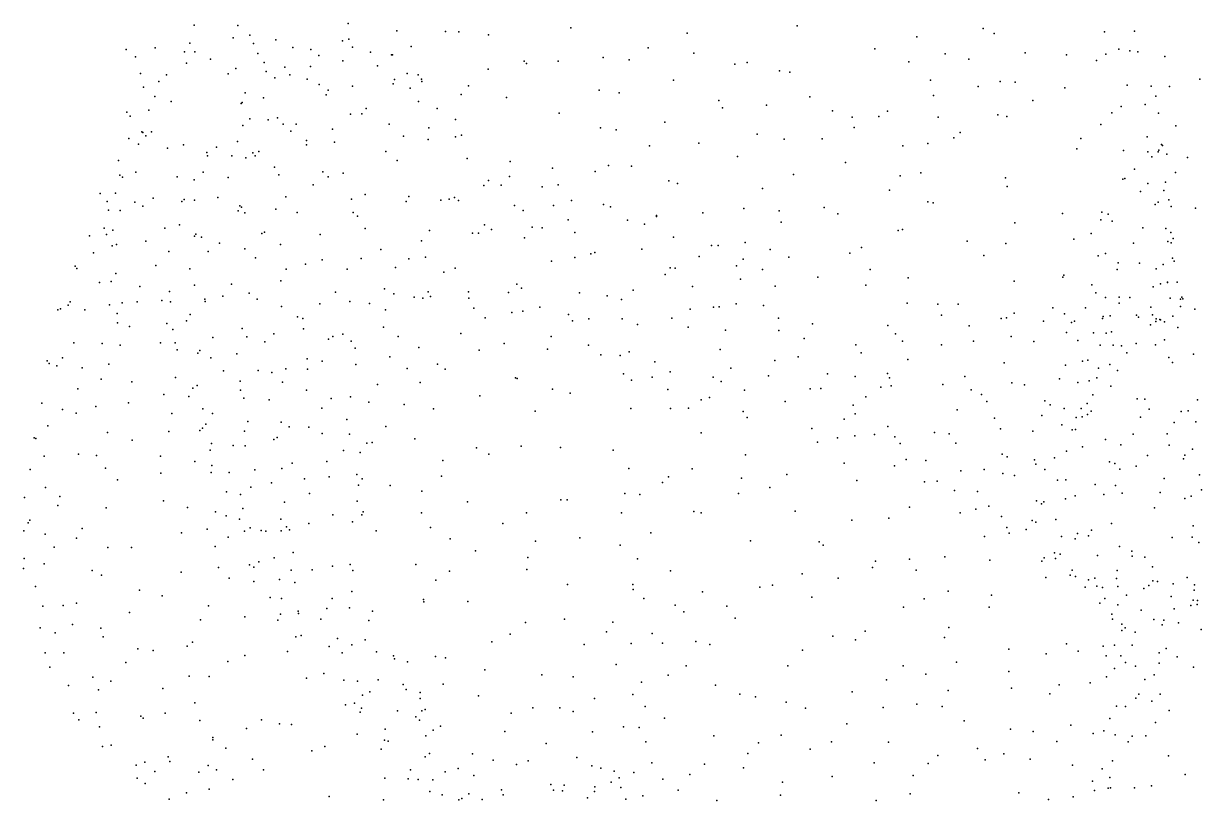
# Model space of a CAD drawing. Header units: metres. Extents: x -25 to 25, y -27.8 to 27.8.
# Drawn here: x -5.33 to -0.19, y 20.37 to 23.76 of the extents above; entities that cross this region are included whole.
import ezdxf

# ---------------------------------------------------------------- set-up
doc = ezdxf.new("R2010")
doc.units = ezdxf.units.M

msp = doc.modelspace()

# ---------------------------------------------------------------- linework, layer by layer
for p in [(-4.5881, 23.7521, -1.4647), (-4.3975, 23.7512, -0.5618), (-3.9169, 23.7594, 0.1144), (-2.9449, 23.7414, -3.9922), (-1.9574, 23.7495, -3.5898), (-4.4186, 23.6969, -3.0993), (-4.3452, 23.709, 2.653), (-3.9139, 23.6915, 3.4423), (-3.7042, 23.7284, 0.9935), (-3.4913, 23.7249, 3.6987), (-3.4343, 23.7238, -3.6229), (-3.3044, 23.7107, -3.7416), (-2.4373, 23.718, 3.7805), (-1.436, 23.7018, 3.7221), (-1.1459, 23.7377, 3.8979), (-1.0976, 23.7163, -3.0398), (-0.6169, 23.7228, 4.071), (-0.4855, 23.7257, -1.8628), (-4.8851, 23.6469, -2.3816), (-4.759, 23.6536, -1.8173), (-4.6075, 23.6743, -1.2677), (-4.3294, 23.6723, 2.8571), (-4.2316, 23.6887, -3.1799), (-4.1574, 23.6546, -0.1934), (-4.0798, 23.6464, -3.2537), (-3.9417, 23.6848, 0.2616), (-3.8978, 23.6567, 0.5186), (-3.6418, 23.6588, 1.4022), (-2.6078, 23.6529, 3.7958), (-1.6181, 23.6487, -3.388), (-0.5539, 23.6473, -2.4452), (-0.5058, 23.641, -2.2604), (-4.8441, 23.6145, -2.0671), (-4.6307, 23.6367, -0.9277), (-4.6212, 23.5874, -2.9369), (-4.5849, 23.636, -0.7628), (-4.5175, 23.604, -0.5848), (-4.3105, 23.6282, 2.4085), (-4.2827, 23.5894, 3.0127), (-4.0442, 23.62, 0.0138), (-3.9392, 23.5962, 1.9099), (-3.8193, 23.6349, -3.3839), (-3.7279, 23.6231, 1.7319), (-3.7232, 23.623, 3.5897), (-3.1483, 23.5954, -3.9543), (-3.0009, 23.596, -4.0475), (-2.8036, 23.6118, 3.8172), (-2.6912, 23.6007, -4.1363), (-2.4083, 23.63, -4.053), (-2.1753, 23.5895, 3.7688), (-1.4706, 23.5928, 3.8337), (-1.3118, 23.6276, 3.9028), (-1.2089, 23.6038, -3.1469), (-0.9624, 23.632, -2.9805), (-0.7824, 23.6229, -2.8288), (-0.6516, 23.5984, 4.1602), (-0.6115, 23.6263, -2.6099), (-0.4707, 23.6368, -2.035), (-0.3538, 23.6151, 4.1137), (-4.8225, 23.5413, -2.5073), (-4.7088, 23.5363, -1.1584), (-4.4406, 23.5403, -3.098), (-4.4068, 23.5638, -0.3956), (-4.2743, 23.5508, -0.2339), (-4.1921, 23.5686, 3.1391), (-4.0803, 23.5725, 3.2834), (-3.7889, 23.5753, 0.8303), (-3.6596, 23.5418, 1.1548), (-3.6105, 23.536, 1.5779), (-3.3051, 23.5602, -3.8389), (-3.1383, 23.5856, 3.8304), (-2.2293, 23.5821, -3.9752), (-2.0342, 23.5526, -3.8005), (-1.99, 23.5472, 3.7697), (-4.7428, 23.5061, -2.7654), (-4.2362, 23.5224, -3.1955), (-4.1704, 23.5356, -0.0849), (-4.0955, 23.5164, 0.1513), (-4.0434, 23.4939, 2.0185), (-3.8979, 23.486, 0.6915), (-3.7201, 23.497, 0.9861), (-3.7148, 23.5159, -3.4648), (-3.5959, 23.5172, 1.3064), (-3.5956, 23.5069, 3.6644), (-3.392, 23.4872, 3.7757), (-2.4978, 23.5129, 3.7851), (-1.3754, 23.5126, 3.9861), (-1.1681, 23.4847, 4.1172), (-1.0722, 23.5069, -3.1107), (-1.0062, 23.5043, 4.1665), (-0.5172, 23.4913, -2.4919), (-0.4134, 23.4867, -2.1265), (-0.3328, 23.485, 4.2058), (-0.2004, 23.517, 4.1327), (-4.8097, 23.4825, -1.9511), (-4.7601, 23.4421, -0.8735), (-4.3659, 23.4576, 2.8014), (-4.2852, 23.4357, 2.3049), (-4.013, 23.448, 3.3573), (-4.0037, 23.4696, -3.3134), (-3.6462, 23.4772, 1.738), (-3.4233, 23.4495, -3.7907), (-3.2261, 23.4364, -3.9618), (-2.8218, 23.4691, -4.1742), (-2.7347, 23.458, 3.8139), (-1.9029, 23.4404, -3.6989), (-1.3634, 23.4461, -3.2773), (-0.7892, 23.4786, -2.9242), (-0.3921, 23.4431, -1.7563), (-4.7855, 23.382, -1.1966), (-4.6892, 23.4197, -2.9021), (-4.3834, 23.4109, -3.1929), (-4.3782, 23.4155, 2.5668), (-3.8378, 23.3889, 0.8221), (-3.6097, 23.4189, -3.6312), (-3.5288, 23.3892, 1.3817), (-2.2988, 23.4239, 3.7915), (-2.2832, 23.3922, -4.0777), (-2.0916, 23.4042, 3.8185), (-0.9288, 23.4246, -3.0684), (-0.5434, 23.3981, -2.6125), (-0.4393, 23.4059, -2.3615), (-4.8827, 23.3733, -2.3117), (-4.8676, 23.3549, -2.0889), (-4.3456, 23.3446, 2.989), (-4.2656, 23.3394, -3.2795), (-4.2246, 23.3486, 2.18), (-3.9059, 23.3648, -3.4085), (-3.857, 23.3665, 1.8974), (-3.4487, 23.3412, 3.741), (-2.9964, 23.3681, -4.1457), (-1.8032, 23.3786, 3.9149), (-1.7179, 23.3514, -3.5234), (-1.6014, 23.3538, -3.4164), (-1.563, 23.3768, 4.0494), (-1.3428, 23.3513, 4.193), (-1.082, 23.3619, 4.2661), (-1.0434, 23.3541, -3.172), (-0.5847, 23.3695, 4.3241), (-0.3816, 23.3686, -1.5055), (-4.8159, 23.2871, -0.7174), (-4.8119, 23.2844, -1.327), (-4.7751, 23.2871, -1.536), (-4.3766, 23.3152, 2.4334), (-4.2007, 23.3206, 0.2074), (-4.1665, 23.2903, 3.235), (-4.1428, 23.3201, 0.3703), (-3.9848, 23.2988, 3.3936), (-3.7375, 23.3212, 0.9716), (-3.564, 23.3044, 1.2222), (-2.8157, 23.3053, 3.8224), (-2.7466, 23.2956, -4.2315), (-2.535, 23.329, 3.7973), (-1.7084, 23.3064, 4.0428), (-1.246, 23.2849, -3.2782), (-0.6332, 23.3196, -2.832), (-0.3054, 23.3132, -1.0732), (-4.8727, 23.2589, -1.1345), (-4.8311, 23.2334, -2.6475), (-4.7993, 23.2703, -1.7795), (-4.6341, 23.2306, -0.3823), (-4.3986, 23.2454, -0.099), (-4.0989, 23.2492, 0.5154), (-4.0987, 23.23, -3.3797), (-4.0986, 23.231, 2.0171), (-3.976, 23.2427, 0.6934), (-3.675, 23.269, -3.6627), (-3.5671, 23.2537, 3.6573), (-3.4487, 23.2651, -3.8728), (-3.4219, 23.2724, 1.4639), (-2.3868, 23.2373, 3.8119), (-2.1324, 23.2777, -3.9827), (-2.0142, 23.2553, -3.8761), (-1.8482, 23.2563, -3.6748), (-1.3878, 23.2371, -3.3431), (-1.2734, 23.2616, 4.3061), (-0.7207, 23.2583, -2.9883), (-0.431, 23.2658, 4.3721), (-0.3681, 23.2323, -1.7192), (-0.3632, 23.2277, -2.0368), (-4.7039, 23.2168, -2.9767), (-4.5329, 23.1974, -3.1668), (-4.5307, 23.1831, -0.2243), (-4.4907, 23.2209, 2.6197), (-4.4239, 23.1832, 2.3442), (-4.3329, 23.1962, 3.1337), (-4.3219, 23.1828, 2.1993), (-4.306, 23.2016, 0.149), (-3.7518, 23.201, 3.5622), (-2.6025, 23.2266, -4.2333), (-2.2173, 23.1801, -4.0688), (-1.4967, 23.2263, 4.2481), (-0.737, 23.2133, 4.4365), (-0.5337, 23.2052, -2.7092), (-0.4275, 23.1997, -1.3067), (-0.4103, 23.1776, -2.411), (-0.3827, 23.1995, -1.5614), (-0.379, 23.2073, -2.2333), (-0.3455, 23.1897, -0.8847), (-4.9187, 23.1624, -0.7834), (-4.363, 23.1734, -3.2954), (-4.2372, 23.1329, 0.3546), (-3.7031, 23.1616, 0.9891), (-3.3979, 23.1708, 3.7298), (-3.2099, 23.158, 1.6758), (-3.0252, 23.1286, -4.1761), (-2.7809, 23.1403, -4.2378), (-2.6799, 23.1373, 3.7899), (-1.7466, 23.1538, 4.1688), (-0.2545, 23.1752, 4.3736), (-4.9124, 23.0985, -0.6319), (-4.9016, 23.0894, -1.8853), (-4.8423, 23.1118, -1.6289), (-4.662, 23.0908, -3.074), (-4.5881, 23.0783, 2.6119), (-4.5491, 23.1116, 2.8766), (-4.4402, 23.0876, 3.1073), (-4.2189, 23.0997, 3.29), (-4.027, 23.1127, -3.4609), (-4.0032, 23.0912, 1.9309), (-3.9382, 23.1077, 3.4363), (-3.3045, 23.0747, -4.0367), (-3.2126, 23.0926, 3.7705), (-2.8385, 23.1146, 3.7978), (-2.5173, 23.0741, 3.7907), (-1.974, 23.1018, -3.8497), (-1.5089, 23.0955, -3.4463), (-1.4178, 23.1079, 4.4047), (-1.0486, 23.0865, 4.4976), (-0.537, 23.0816, -0.9746), (-0.5284, 23.0834, -1.1732), (-0.4854, 23.1245, 4.4699), (-0.3074, 23.1105, -0.6886), (-4.0696, 23.0563, 0.655), (-3.3242, 23.0533, 1.799), (-3.2492, 23.0552, 1.3985), (-3.07, 23.0479, 1.7319), (-3.0001, 23.0566, 3.7815), (-2.4796, 23.0623, -4.221), (-2.1088, 23.0398, 3.9654), (-1.5547, 23.0336, 4.3952), (-1.0419, 23.0491, -3.3177), (-0.4603, 23.0271, -2.6641), (-0.4281, 23.0627, -0.7765), (-0.3581, 23.031, 4.4761), (-0.3505, 23.0685, -1.708), (-4.999, 23.0177, -0.8901), (-4.9684, 22.9833, -2.3101), (-4.9318, 23.0205, -2.4985), (-4.8473, 22.9811, -2.7176), (-4.7667, 22.9983, -2.8956), (-4.6417, 22.983, 2.836), (-4.6319, 22.9921, -0.2072), (-4.587, 22.9891, 2.4483), (-4.4857, 23.001, 2.2723), (-4.188, 23.0033, 0.505), (-3.9016, 22.994, -3.5923), (-3.8423, 23.014, 1.8543), (-3.6639, 22.9838, -3.8054), (-3.6522, 23.0048, 0.9914), (-3.5123, 22.9893, 1.8093), (-3.4762, 22.9936, 1.1244), (-3.4528, 23.0003, 3.6483), (-3.4354, 22.9885, -3.9559), (-2.9425, 22.9879, 1.577), (-1.3879, 22.9822, 4.5071), (-1.3638, 22.9776, -3.4205), (-0.383, 22.9805, -1.5137), (-0.3362, 22.9903, -1.9834), (-4.9616, 22.9451, -2.0599), (-4.9113, 22.9446, -1.5329), (-4.8122, 22.9634, -0.4052), (-4.3961, 22.9422, -3.3007), (-4.3888, 22.9643, 2.1103), (-4.3817, 22.9589, 3.2525), (-4.367, 22.9346, 0.2734), (-4.2323, 22.9498, 1.9877), (-4.1384, 22.9357, 3.3848), (-3.8953, 22.9359, 3.4778), (-3.876, 22.9202, 0.8263), (-3.1911, 22.9667, -4.1089), (-3.1527, 22.9444, 3.7216), (-3.0212, 22.9656, 1.4383), (-2.802, 22.9699, 3.7556), (-2.7714, 22.9604, 1.507), (-2.5719, 22.9222, 3.7694), (-2.3698, 22.9348, -4.158), (-2.1897, 22.9536, -4.0403), (-2.0363, 22.9422, -3.9144), (-1.8404, 22.9574, -3.7306), (-1.78, 22.9303, 4.3215), (-0.8004, 22.9307, 4.6044), (-0.6279, 22.9375, -0.8946), (-0.6006, 22.9282, -3.0125), (-0.3955, 22.9703, -2.5), (-0.3264, 22.9617, -0.5634), (-0.2193, 22.9549, -0.3494), (-4.9809, 22.8679, -2.2077), (-4.6528, 22.882, 2.9923), (-3.322, 22.8817, 3.6554), (-3.114, 22.8718, 1.7618), (-3.07, 22.8683, 1.2794), (-2.9561, 22.9038, -4.2079), (-2.6972, 22.9022, -4.2397), (-2.6235, 22.885, 1.3107), (-2.5717, 22.9177, 1.5281), (-2.0278, 22.8936, 4.1151), (-1.0075, 22.8912, 4.6314), (-0.6328, 22.9038, 4.6025), (-0.5828, 22.8981, -1.1739), (-0.4502, 22.8686, -1.3813), (-5.0445, 22.8341, -0.7949), (-4.9714, 22.8399, -1.4099), (-4.9425, 22.8589, -0.5245), (-4.7168, 22.8674, 2.6909), (-4.5865, 22.8319, 2.2866), (-4.5812, 22.841, -0.0134), (-4.557, 22.8275, 3.1469), (-4.293, 22.8437, 3.3437), (-4.2812, 22.8497, 0.4544), (-4.0391, 22.8398, -3.5171), (-3.8427, 22.8654, 1.7965), (-3.5611, 22.8573, -3.9304), (-3.3746, 22.8447, -4.0357), (-3.3474, 22.8458, 1.1274), (-3.2905, 22.862, 1.7848), (-3.1466, 22.8246, -4.1542), (-2.9269, 22.848, 1.688), (-2.4973, 22.8278, 1.2378), (-1.5173, 22.8573, -3.5494), (-1.4979, 22.8621, 4.5433), (-0.7511, 22.8196, -3.1971), (-0.6744, 22.8433, -1.0571), (-0.3487, 22.8654, -1.6309), (-0.3272, 22.8478, -0.4531), (-0.3168, 22.8226, 4.5181), (-4.9454, 22.7895, -1.9187), (-4.9277, 22.7955, -2.5028), (-4.7996, 22.8107, -2.7972), (-4.6985, 22.766, 2.4517), (-4.5278, 22.7657, -3.144), (-4.4774, 22.8012, 0.1857), (-4.3675, 22.7773, 0.3411), (-4.212, 22.7955, -3.3812), (-3.7737, 22.7737, 3.5325), (-3.5962, 22.8119, 1.761), (-2.6357, 22.7755, 3.7209), (-2.3319, 22.7917, 1.4939), (-2.3015, 22.7919, 3.9033), (-2.184, 22.8052, 4.0106), (-2.0758, 22.7738, -3.9627), (-1.6772, 22.7835, -3.6586), (-1.2161, 22.8105, -3.4183), (-1.0476, 22.7997, -3.3686), (-0.4896, 22.8012, -2.8538), (-0.3399, 22.8085, -2.2887), (-0.3255, 22.8035, -1.7901), (-5.0273, 22.7594, -0.6164), (-4.32, 22.7379, 1.9354), (-4.0303, 22.7286, 0.7144), (-3.8602, 22.7352, 0.8173), (-3.6511, 22.7342, 0.9294), (-3.5793, 22.7406, 3.5838), (-3.0287, 22.7235, 3.651), (-2.9274, 22.74, 1.1559), (-2.857, 22.7556, -4.23), (-2.8399, 22.7606, 3.6731), (-2.3855, 22.744, -4.1724), (-2.1925, 22.7316, -4.0576), (-1.9941, 22.7409, 4.2323), (-1.7284, 22.758, 4.4708), (-1.143, 22.7483, 4.6783), (-0.6438, 22.7473, -3.0888), (-0.6125, 22.7563, 4.6533), (-0.5565, 22.716, -0.6389), (-0.4646, 22.7146, -1.362), (-0.3201, 22.7358, -2.1374), (-0.3131, 22.7239, -1.9377), (-5.108, 22.701, -1.0704), (-5.1002, 22.692, -0.7585), (-4.9295, 22.6692, -1.7264), (-4.755, 22.7047, 2.812), (-4.6069, 22.6895, 0.0224), (-4.1874, 22.688, 1.8083), (-4.1028, 22.7098, -3.4571), (-3.9206, 22.6886, -3.6384), (-3.7092, 22.6957, -3.839), (-3.499, 22.6754, 1.6504), (-3.4491, 22.6927, 1.0055), (-2.5331, 22.6653, -4.22), (-2.5114, 22.6947, 1.5871), (-2.4896, 22.6932, 1.0939), (-2.2218, 22.7023, 1.284), (-2.1084, 22.6876, 4.128), (-1.6385, 22.6866, 4.5751), (-0.7941, 22.6622, -3.2322), (-0.5617, 22.6868, -1.2321), (-0.3918, 22.69, -2.6717), (-0.3615, 22.7085, -1.5463), (-5.0018, 22.6305, -0.4572), (-4.9507, 22.6349, -2.2248), (-4.8254, 22.613, -0.2124), (-4.5861, 22.6188, 2.1666), (-4.4256, 22.6227, 0.3232), (-4.2101, 22.638, 0.5593), (-3.1808, 22.6231, 1.0365), (-2.414, 22.6127, 3.8453), (-2.2045, 22.6452, 1.472), (-2.0538, 22.6143, -3.9826), (-1.867, 22.6539, -3.8244), (-1.6577, 22.6191, -3.6984), (-1.4736, 22.6502, 4.6588), (-1.0113, 22.6356, 4.7174), (-0.7991, 22.6529, 4.709), (-0.6713, 22.6206, -1.1051), (-0.4047, 22.612, -0.311), (-0.3729, 22.6249, 4.6085), (-0.342, 22.632, -2.509), (-0.3417, 22.6307, -0.1566), (-0.2996, 22.6315, 0.1014), (-4.6953, 22.5914, -2.8729), (-4.4633, 22.57, 3.282), (-4.3484, 22.5842, 1.8833), (-3.9723, 22.5884, 0.7515), (-3.7575, 22.6028, 1.562), (-3.7167, 22.5814, 3.565), (-3.6285, 22.5669, 0.8871), (-3.5907, 22.5619, -3.9495), (-3.5677, 22.589, 1.4431), (-3.5578, 22.5691, 3.6059), (-3.3914, 22.59, 3.6258), (-3.3904, 22.5627, -4.0599), (-3.2169, 22.5874, -4.1416), (-3.1595, 22.6063, 1.4932), (-2.9075, 22.5856, 1.5764), (-2.7866, 22.5716, 3.6476), (-2.6735, 22.5973, 1.5934), (-0.6539, 22.5848, -3.1056), (-0.6124, 22.5643, 1.4851), (-0.5523, 22.5658, 1.8057), (-0.5066, 22.5644, -1.3202), (-0.3303, 22.5617, 0.3635), (-0.2791, 22.5663, -1.8934), (-5.1833, 22.5106, -0.9938), (-5.1712, 22.5151, -0.785), (-5.1384, 22.5308, -0.6333), (-5.1293, 22.5453, -1.2059), (-5.0653, 22.5109, -1.3768), (-4.9582, 22.5332, -0.3354), (-4.9031, 22.542, -2.4002), (-4.8376, 22.5464, -2.5676), (-4.7287, 22.5523, 2.9141), (-4.6921, 22.5462, 2.3412), (-4.5418, 22.5573, -3.035), (-4.5406, 22.5478, 0.196), (-4.3134, 22.5579, 0.4597), (-4.2076, 22.5252, 3.4138), (-4.0398, 22.537, 3.4598), (-3.9094, 22.5473, 1.5673), (-3.8229, 22.5381, 0.8149), (-3.7531, 22.5114, -3.8095), (-3.3685, 22.5178, 1.2147), (-3.0807, 22.5231, -4.2039), (-2.7245, 22.5555, 1.0294), (-2.4243, 22.5135, -4.2182), (-2.323, 22.5224, 1.0763), (-2.298, 22.5237, 1.531), (-2.2239, 22.5366, 4.0434), (-2.1047, 22.5301, 1.4026), (-1.4779, 22.5396, -3.6131), (-1.3434, 22.5359, -3.5309), (-1.2555, 22.5363, 4.7223), (-0.8419, 22.5205, 1.7309), (-0.6996, 22.5205, 1.3474), (-0.5524, 22.5409, 4.7033), (-0.4147, 22.5229, -1.4487), (-0.2854, 22.5573, 0.5323), (-0.2848, 22.5257, 1.3903), (-0.275, 22.5593, -2.1998), (-0.2221, 22.5143, 0.7406), (-4.9245, 22.4953, -1.8834), (-4.6211, 22.4633, 2.2068), (-4.6058, 22.4906, 3.129), (-4.1377, 22.4799, -3.3627), (-4.1148, 22.4734, 1.6231), (-3.319, 22.4765, 1.0405), (-3.2017, 22.4996, 1.2144), (-3.1551, 22.5053, 3.6431), (-2.9556, 22.4908, 3.6348), (-2.9382, 22.4637, -4.2346), (-2.8668, 22.4713, 1.4666), (-2.7206, 22.4716, -4.252), (-2.504, 22.4748, 1.0323), (-2.0394, 22.4747, 1.249), (-1.3285, 22.4874, 1.4995), (-1.068, 22.4726, 4.7591), (-1.0439, 22.4764, 1.2991), (-1.0115, 22.4969, 1.6658), (-0.8823, 22.4622, 1.2462), (-0.7909, 22.4943, -3.2115), (-0.748, 22.461, -0.7904), (-0.6259, 22.4732, -1.1689), (-0.6231, 22.4822, 1.2036), (-0.5914, 22.4849, -0.4986), (-0.4764, 22.4873, 2.0929), (-0.4684, 22.4787, -0.2528), (-0.4067, 22.4889, -0.0653), (-0.3922, 22.4599, 2.2339), (-0.3911, 22.4712, 0.8136), (-0.3754, 22.4691, -2.7487), (-0.373, 22.4669, 1.0277), (-0.3543, 22.4586, -1.5977), (-0.3193, 22.4833, 1.2034), (-4.9231, 22.4543, -2.0503), (-4.8704, 22.4379, -0.1469), (-4.7072, 22.4521, -2.7764), (-4.6812, 22.4251, 0.073), (-4.3783, 22.4304, 1.8316), (-4.2407, 22.4063, -3.2202), (-4.1117, 22.4283, 0.6281), (-3.9401, 22.4056, 3.5158), (-3.7619, 22.436, 1.2963), (-3.4254, 22.4078, -4.0566), (-2.6545, 22.4468, 3.6732), (-2.4327, 22.4354, 3.8467), (-2.2708, 22.4222, -4.1785), (-2.0375, 22.4214, 4.2917), (-1.8907, 22.4501, -3.8955), (-1.5622, 22.4434, 1.5289), (-1.529, 22.4065, 4.6916), (-1.2071, 22.4407, -3.4417), (-0.7824, 22.4118, 1.1305), (-0.7603, 22.4558, 1.9412), (-0.6652, 22.4104, 2.1083), (-0.61, 22.41, 0.9913), (-0.5858, 22.415, -3.0369), (-0.4157, 22.4451, 0.3028), (-0.2967, 22.4335, -2.5372), (-5.113, 22.3677, -0.4741), (-4.989, 22.3642, -1.6952), (-4.9114, 22.3566, -2.214), (-4.7354, 22.3665, 2.5913), (-4.6705, 22.3679, 2.9596), (-4.5075, 22.3898, 1.9949), (-4.3588, 22.3927, -3.1116), (-4.2801, 22.3712, 1.6743), (-4.0024, 22.3834, -3.4893), (-3.9828, 22.3944, 1.4134), (-3.9037, 22.3742, -3.6369), (-3.6986, 22.3954, 0.8461), (-3.2359, 22.3646, -4.1549), (-3.0305, 22.3945, 1.1455), (-2.8677, 22.3565, 1.0331), (-1.9273, 22.3865, 4.4292), (-1.7021, 22.3587, 1.4915), (-1.4985, 22.3748, 1.3059), (-1.3273, 22.3585, 1.2684), (-1.1887, 22.3752, 1.7186), (-1.0242, 22.395, -3.3411), (-0.9256, 22.373, 1.8868), (-0.733, 22.3781, -0.9547), (-0.6354, 22.3564, 4.783), (-0.5794, 22.3572, 0.7666), (-0.5424, 22.3541, 2.3964), (-0.479, 22.3646, 0.1036), (-0.394, 22.3591, 4.702), (-0.355, 22.3806, 2.4263), (-4.663, 22.336, 2.3226), (-4.5729, 22.3219, 0.2169), (-4.5634, 22.3345, 3.1037), (-4.402, 22.3192, 0.3864), (-3.8865, 22.3433, 0.7644), (-3.7345, 22.3062, 3.6092), (-3.608, 22.3466, 1.0789), (-3.3455, 22.3359, 3.7027), (-3.0469, 22.3399, -4.2193), (-2.8135, 22.3154, 1.2722), (-2.7298, 22.3116, -4.258), (-2.6906, 22.3281, 1.4047), (-2.2941, 22.3381, 1.4483), (-1.9526, 22.3061, -3.9767), (-1.6779, 22.3239, 1.2602), (-0.5194, 22.3237, 0.3317), (-0.3359, 22.3039, -1.6452), (-0.2286, 22.3183, -1.8), (-5.2292, 22.288, -0.7746), (-5.2214, 22.2777, -1.16), (-5.1881, 22.2665, -0.5719), (-5.1627, 22.3018, -1.353), (-5.0769, 22.2581, -1.5775), (-4.9601, 22.2741, -1.9937), (-4.5152, 22.3022, -2.9077), (-4.188, 22.2536, 1.4162), (-4.0959, 22.2976, 3.4379), (-4.0933, 22.2523, -3.3054), (-4.0304, 22.2867, 0.6633), (-3.8834, 22.2724, 1.1896), (-3.6586, 22.2558, -3.9015), (-3.5267, 22.2746, -4.0136), (-3.4939, 22.2531, 3.7105), (-2.5792, 22.2838, 3.7624), (-2.2471, 22.2565, 1.0577), (-2.0553, 22.2905, 1.1058), (-1.475, 22.2949, -3.6591), (-1.0543, 22.2801, 1.1133), (-0.7872, 22.2694, 0.912), (-0.7127, 22.2868, -3.1459), (-0.6896, 22.2921, -0.5079), (-0.6427, 22.2567, -1.102), (-0.5939, 22.2733, -0.2207), (-0.3194, 22.2811, -2.766), (-4.9938, 22.209, -0.1984), (-4.6703, 22.2158, 2.7584), (-4.4597, 22.2454, 1.8589), (-4.3876, 22.1999, -2.9834), (-4.3095, 22.2462, 1.5656), (-4.2489, 22.2382, 0.5233), (-3.1866, 22.2147, -4.1794), (-3.1791, 22.211, 3.7426), (-2.7157, 22.2316, 3.6995), (-2.6796, 22.2051, 1.1326), (-2.5907, 22.2177, 1.3257), (-2.5112, 22.2414, -4.2547), (-2.3239, 22.2174, -4.2117), (-2.083, 22.2239, 4.3466), (-1.8256, 22.2327, 1.1732), (-1.7045, 22.2201, 4.6393), (-1.563, 22.2329, 1.5842), (-1.5544, 22.2139, 1.1827), (-1.2262, 22.2199, 1.7792), (-0.8131, 22.2108, 2.1547), (-0.684, 22.2021, 2.3666), (-0.6508, 22.2148, 0.5747), (-0.5601, 22.2462, -1.2622), (-5.0961, 22.1667, -0.3456), (-4.8599, 22.1965, -0.0445), (-4.5941, 22.1689, 2.9043), (-4.575, 22.1806, 2.1449), (-4.3863, 22.1615, 3.1979), (-4.2028, 22.1952, 3.3612), (-4.0983, 22.1602, 1.2572), (-3.789, 22.1858, 1.0682), (-3.6021, 22.1946, 0.8777), (-3.0247, 22.1648, 3.7226), (-2.5224, 22.1632, 1.1435), (-2.2892, 22.1989, 4.0955), (-2.1867, 22.1608, 1.3508), (-1.9012, 22.1665, 4.5401), (-1.8549, 22.1677, 1.4159), (-1.5931, 22.1741, -3.771), (-1.547, 22.1796, 4.7094), (-1.3219, 22.1853, 1.1306), (-1.1981, 22.1617, 4.7979), (-1.0214, 22.193, 4.8243), (-0.9653, 22.1835, 0.9751), (-0.7326, 22.1947, 0.7187), (-0.5885, 22.1777, 2.5465), (-5.2531, 22.1035, -0.7916), (-5.2528, 22.1036, -1.1549), (-4.8745, 22.1059, -2.4296), (-4.7206, 22.1416, -2.636), (-4.6116, 22.1333, -2.7649), (-4.3719, 22.1256, 0.4183), (-4.2608, 22.1185, -3.0851), (-3.991, 22.1241, -3.4392), (-3.9059, 22.1324, 0.7333), (-3.8263, 22.108, -3.7255), (-3.6723, 22.0979, -3.8961), (-3.3421, 22.1368, -4.1132), (-2.9486, 22.1473, -4.2338), (-2.3766, 22.1184, 1.0959), (-2.3397, 22.1287, 1.2676), (-2.0101, 22.1118, 1.0776), (-1.658, 22.1315, 1.5032), (-1.1534, 22.1418, -3.399), (-1.1306, 22.1119, 1.8397), (-0.877, 22.1144, 0.7916), (-0.8533, 22.0973, 4.8558), (-0.6917, 22.1032, -0.0773), (-0.6673, 22.1408, 0.3415), (-0.4738, 22.1237, -3.0595), (-0.4407, 22.121, -1.3498), (-0.2111, 22.1182, 2.8178), (-5.1624, 22.0759, -1.5886), (-5.1026, 22.0612, -1.7932), (-5.017, 22.0896, -2.0424), (-4.6853, 22.0587, 0.1462), (-4.5509, 22.0795, 0.2677), (-4.508, 22.0595, 1.8136), (-4.0317, 22.0823, 0.6373), (-3.5444, 22.0801, -4.0081), (-3.101, 22.0686, -4.2039), (-2.6827, 22.0808, -4.2521), (-2.5096, 22.0807, -4.2414), (-2.432, 22.0827, 3.9875), (-2.1931, 22.0683, 4.3233), (-1.7128, 22.0954, 1.094), (-1.7045, 22.0571, 4.6743), (-1.2602, 22.0752, 1.0213), (-0.8907, 22.051, 2.0919), (-0.7928, 22.0809, 0.5934), (-0.7185, 22.0804, -0.5882), (-0.6907, 22.0549, 4.8685), (-0.6749, 22.0695, -0.78), (-0.4225, 22.0776, 2.8054), (-0.2827, 22.0676, -3.0603), (-0.2518, 22.07, 4.7278), (-5.227, 22.005, -0.6096), (-4.5518, 21.9952, 2.1736), (-4.5372, 22.0121, 2.0048), (-4.3535, 22.0239, -2.9765), (-4.2087, 22.0219, 3.2852), (-4.1745, 22.0002, 0.5704), (-4.0878, 21.9994, -3.2806), (-3.9217, 22.0329, 3.4958), (-3.7514, 22.003, 3.6176), (-2.1761, 22.0423, 1.0995), (-1.7519, 22.034, -3.8609), (-1.5622, 22.0025, 1.4733), (-1.0973, 22.039, 0.8932), (-0.8026, 22.0102, 0.4522), (-0.74, 22.0422, 0.1355), (-0.7139, 22.0444, 2.3875), (-0.4592, 22.0425, 4.8377), (-0.3125, 22.0195, -1.5488), (-0.2188, 22.0231, -1.3885), (-5.286, 21.9527, -1.1866), (-5.2787, 21.9497, -0.8143), (-4.9662, 21.9763, -0.149), (-4.6995, 21.9802, -2.6775), (-4.5641, 21.9844, 2.6172), (-4.3683, 21.9819, 3.0869), (-4.241, 21.9458, -3.1007), (-4.2264, 21.9545, 1.2502), (-4.03, 21.9718, 1.1209), (-3.9112, 21.9684, -3.6143), (-3.6253, 21.9483, -3.9381), (-2.3767, 21.9752, -4.1965), (-1.8938, 21.9932, 1.2838), (-1.7812, 21.9523, 1.1612), (-1.7062, 21.9619, 1.3342), (-1.6206, 21.9673, 1.0704), (-1.5313, 21.9568, -3.747), (-1.3578, 21.9768, 1.5897), (-1.294, 21.9702, -3.542), (-1.071, 21.992, -3.3345), (-0.9296, 21.9819, 0.6768), (-0.7574, 21.9883, -0.3954), (-0.7426, 21.9898, -3.1776), (-0.6117, 21.946, 2.5985), (-0.4915, 21.9688, -1.0061), (-0.3438, 21.9699, -3.1885), (-4.8594, 21.9422, -0.0298), (-4.5189, 21.8997, -2.8549), (-4.5133, 21.9283, 1.7282), (-4.4185, 21.92, 1.4769), (-4.3661, 21.9182, 0.414), (-3.9371, 21.8981, 0.6694), (-3.8355, 21.9304, 0.7887), (-3.8117, 21.9319, -3.7485), (-3.3569, 21.9088, 3.7541), (-3.161, 21.917, -4.1668), (-2.9899, 21.9112, 3.7158), (-2.7607, 21.8998, -4.2244), (-1.8689, 21.9345, 4.6508), (-1.5085, 21.9279, 4.7593), (-1.2652, 21.93, 4.7998), (-0.7832, 21.8955, -0.0504), (-0.7132, 21.9134, -0.5271), (-0.5462, 21.9218, 2.8125), (-0.3351, 21.9203, -1.1015), (-0.2326, 21.9038, 3.0632), (-5.2423, 21.8726, -1.4752), (-5.0926, 21.8821, -0.3366), (-5.0149, 21.8764, -2.2793), (-4.7348, 21.8737, 0.0907), (-4.5855, 21.8503, 0.2265), (-4.1611, 21.843, -3.2109), (-4.0091, 21.8499, 3.3579), (-3.864, 21.8888, 3.498), (-3.5041, 21.8537, 3.7038), (-3.3029, 21.8813, -4.1134), (-2.1834, 21.8794, 4.4543), (-1.7531, 21.842, -3.8627), (-1.4813, 21.858, 1.0468), (-1.3969, 21.8534, 1.4156), (-1.0628, 21.8821, 1.8293), (-1.0413, 21.8703, 0.7146), (-0.9214, 21.8571, -3.2377), (-0.8351, 21.8658, 0.2732), (-0.5942, 21.8488, -0.6151), (-0.5721, 21.8416, -3.2317), (-0.4292, 21.8762, -0.8524), (-0.2727, 21.8611, -0.9386), (-0.2666, 21.878, 4.7688), (-5.3042, 21.8146, -0.9135), (-4.9746, 21.8211, -0.1765), (-4.7339, 21.7983, -2.6814), (-4.5142, 21.8017, 2.1627), (-4.5106, 21.8323, 2.4415), (-4.4354, 21.8019, 2.7141), (-4.3238, 21.8139, -3.0357), (-4.2059, 21.8199, 3.1443), (-3.8785, 21.7924, -3.67), (-2.6926, 21.8192, 3.756), (-2.415, 21.8172, 4.2277), (-2.002, 21.7931, -3.9961), (-1.5322, 21.8311, 1.2569), (-1.244, 21.8092, 1.5247), (-1.141, 21.8155, 1.6431), (-1.0602, 21.7967, -3.3203), (-0.9161, 21.8385, 0.4755), (-0.8766, 21.8148, 2.0455), (-0.55, 21.8161, 4.8754), (-0.4788, 21.8301, 2.9531), (-0.2023, 21.7923, -0.7917), (-4.9231, 21.7693, -2.474), (-4.2507, 21.7562, 0.4647), (-4.1073, 21.7744, 1.1362), (-3.9996, 21.783, -3.4731), (-3.8719, 21.7461, 0.9549), (-3.8553, 21.7742, 0.7482), (-3.7339, 21.7448, -3.8339), (-3.5092, 21.7862, -4.017), (-2.5457, 21.7579, -4.1979), (-2.5189, 21.7835, 4.0794), (-2.1997, 21.7774, -4.0868), (-1.6972, 21.7672, 4.7387), (-1.4023, 21.7612, -3.649), (-1.3462, 21.7636, 1.0483), (-1.0091, 21.7885, 4.8396), (-0.8223, 21.7682, 0.067), (-0.7851, 21.7694, 2.186), (-0.6568, 21.7488, -0.4155), (-0.5686, 21.7453, 2.8008), (-0.3557, 21.7754, -3.4064), (-5.3289, 21.693, -1.146), (-5.2373, 21.7363, -0.6727), (-5.1743, 21.6968, -1.9742), (-4.4478, 21.7179, 1.5079), (-4.3863, 21.7064, 0.3621), (-4.3405, 21.7371, 2.8408), (-4.0858, 21.7109, 0.5666), (-3.5952, 21.7201, 3.5909), (-2.7092, 21.7101, -4.2027), (-2.6437, 21.7061, 3.8499), (-2.2129, 21.7105, 4.4988), (-2.0761, 21.7363, 4.5986), (-1.2717, 21.7232, 1.3068), (-1.1704, 21.7187, 0.9264), (-0.7874, 21.6875, -0.0624), (-0.7449, 21.6998, -0.2581), (-0.6191, 21.7064, 2.5483), (-0.5397, 21.7117, -0.5318), (-0.3737, 21.7141, 4.7948), (-0.2658, 21.6887, -0.6436), (-0.239, 21.6984, -3.5695), (-0.1938, 21.7268, 4.6814), (-5.1826, 21.6586, -0.5347), (-4.9723, 21.6483, -0.2248), (-4.7224, 21.678, 0.0551), (-4.617, 21.6486, -2.7868), (-4.3759, 21.6442, 2.618), (-4.1943, 21.6726, 3.0257), (-3.8777, 21.6766, 3.3554), (-3.3959, 21.6739, 3.6382), (-2.9893, 21.6832, 3.6311), (-2.9608, 21.6827, -4.175), (-1.4668, 21.6503, 4.8047), (-1.178, 21.6425, 1.1175), (-1.1217, 21.6552, 4.8125), (-0.9138, 21.678, 0.4879), (-0.8912, 21.6645, 1.8591), (-0.8817, 21.6742, -3.2814), (-0.3992, 21.647, 3.142), (-5.3048, 21.5946, -0.8877), (-4.4951, 21.6307, 1.8524), (-4.4483, 21.6127, 2.1717), (-4.3907, 21.5976, 2.3949), (-4.2105, 21.5989, 0.4354), (-3.9831, 21.6165, -3.5064), (-3.8969, 21.587, 0.9564), (-3.8562, 21.6166, 0.7541), (-3.8503, 21.6302, -3.6825), (-3.5968, 21.6254, -3.924), (-3.1384, 21.6266, 3.623), (-2.7241, 21.6265, 3.728), (-2.4079, 21.631, 4.3316), (-2.3763, 21.6256, -4.1489), (-1.9669, 21.6336, -3.9768), (-1.7184, 21.5946, -3.8393), (-1.5574, 21.6023, -3.7523), (-1.247, 21.6253, -3.462), (-1.0661, 21.6098, 0.8517), (-0.9328, 21.5923, 1.6645), (-0.9156, 21.5858, 4.8085), (-0.8294, 21.5974, 0.2737), (-5.3311, 21.5475, -1.0382), (-5.3128, 21.5824, -1.4016), (-5.2385, 21.5335, -0.6934), (-5.0771, 21.5571, -2.2072), (-4.644, 21.5389, 0.0706), (-4.532, 21.555, 0.1804), (-4.3682, 21.546, 0.3094), (-4.3437, 21.5604, -3.0589), (-4.296, 21.549, 1.3499), (-4.2759, 21.5463, 2.7516), (-4.208, 21.5475, -3.2347), (-4.1849, 21.5648, 1.2232), (-4.1719, 21.5525, 2.9244), (-4.0876, 21.5787, -3.3837), (-3.794, 21.5477, 3.3258), (-3.5575, 21.5613, 3.5122), (-3.2412, 21.5797, -4.0667), (-2.5953, 21.5388, 4.0732), (-1.0429, 21.5614, 1.2655), (-1.0331, 21.5378, 1.0273), (-0.9586, 21.5536, 0.6733), (-0.7349, 21.5353, 2.1516), (-0.6729, 21.5509, 2.2959), (-0.5856, 21.5791, 2.6614), (-0.2295, 21.5693, -3.6837), (-5.1016, 21.5156, -0.4158), (-4.4406, 21.5202, 1.7067), (-3.4712, 21.5119, -3.9639), (-3.0985, 21.5017, 3.5223), (-2.906, 21.5162, -4.1562), (-2.7298, 21.4853, 3.6514), (-2.1608, 21.5033, -4.0676), (-1.8619, 21.4995, -3.9306), (-1.8443, 21.4842, 4.7508), (-1.1409, 21.5229, -3.3452), (-0.8049, 21.5232, 1.8595), (-0.7445, 21.5131, -0.0573), (-0.6872, 21.5257, 4.7811), (-0.3222, 21.5184, 3.3413), (-0.2348, 21.5195, 4.5978), (-0.2059, 21.497, -0.4846), (-5.1993, 21.4767, -1.888), (-4.9646, 21.4742, -2.3845), (-4.8624, 21.4743, -2.5201), (-4.4972, 21.4785, -2.8956), (-4.2391, 21.4297, 2.6308), (-4.1569, 21.4532, 0.4015), (-3.3603, 21.4609, 3.4757), (-3.1333, 21.4316, -4.062), (-1.3127, 21.4344, -3.4829), (-0.8797, 21.43, 1.1565), (-0.8352, 21.4509, 0.5463), (-0.8108, 21.4455, -3.3705), (-0.6476, 21.4396, -0.1678), (-0.5515, 21.4797, 3.0499), (-0.4977, 21.4591, -3.5584), (-0.4965, 21.4363, -0.3139), (-0.4402, 21.4327, 4.6684), (-5.3326, 21.3835, -1.0621), (-5.3298, 21.4261, -1.2522), (-5.2429, 21.4028, -1.6832), (-4.4828, 21.3878, 0.1207), (-4.3472, 21.399, 2.1182), (-4.3281, 21.3885, 1.522), (-4.3055, 21.4123, 2.3685), (-3.985, 21.3939, -3.4917), (-3.9075, 21.4003, 0.5833), (-3.6217, 21.4006, -3.7994), (-3.1367, 21.3793, 3.4087), (-2.6547, 21.4259, 3.8685), (-1.6283, 21.3868, -3.7898), (-1.6151, 21.4153, 4.8337), (-1.468, 21.4235, -3.6534), (-1.1168, 21.4202, 4.7868), (-0.89, 21.4151, 0.8239), (-0.831, 21.4274, 1.4868), (-0.4073, 21.39, 3.3868), (-5.0326, 21.3738, -0.3584), (-4.993, 21.3537, -2.2771), (-4.6451, 21.3679, -0.0265), (-4.435, 21.3407, -2.9471), (-4.2156, 21.3351, 0.2936), (-4.1655, 21.3763, -3.308), (-4.073, 21.3769, 2.8612), (-3.8959, 21.3751, 3.0608), (-3.5342, 21.333, 3.2941), (-3.4744, 21.3713, -3.8858), (-2.5105, 21.3725, -4.1794), (-1.9352, 21.3603, 4.726), (-1.7794, 21.3411, 4.801), (-1.438, 21.3763, 4.8445), (-0.8722, 21.344, 4.7235), (-0.7667, 21.3537, 1.0598), (-0.7571, 21.3755, 1.7629), (-0.7427, 21.349, 1.2192), (-0.6866, 21.3333, 1.9728), (-0.659, 21.3416, -3.4929), (-0.5638, 21.3392, 2.9768), (-0.5616, 21.374, 2.7132), (-0.4065, 21.3293, 1.0159), (-0.3859, 21.3269, 4.5414), (-0.2556, 21.344, 1.2323), (-5.28, 21.3045, -1.4447), (-4.8263, 21.2891, -0.1953), (-4.3282, 21.326, 1.8122), (-4.1488, 21.3215, 1.3378), (-3.901, 21.2825, 1.0179), (-2.9598, 21.3139, -4.088), (-2.6741, 21.3128, 3.6762), (-2.6735, 21.2914, -4.1678), (-2.3704, 21.2809, 4.3912), (-2.1199, 21.3019, 4.6256), (-2.065, 21.3108, -4.0503), (-1.299, 21.2843, -3.4336), (-0.7015, 21.3012, 0.6783), (-0.6495, 21.3056, 1.5462), (-0.6252, 21.301, 2.1568), (-0.558, 21.3047, 3.1976), (-0.4448, 21.2964, 0.8417), (-0.4238, 21.3085, 1.4531), (-0.3173, 21.3168, 3.5798), (-0.2255, 21.2887, -3.8037), (-0.2244, 21.3123, 0.858), (-5.1011, 21.2321, -1.9691), (-4.7286, 21.2643, -2.5896), (-4.2561, 21.2562, 1.6349), (-4.2076, 21.2527, 2.2575), (-3.9864, 21.2528, 1.1896), (-3.5877, 21.2473, -3.7557), (-3.5866, 21.2381, 3.1503), (-3.3938, 21.2395, -3.8583), (-2.6258, 21.252, 3.9566), (-1.8942, 21.2575, -3.9877), (-1.4038, 21.2514, -3.5599), (-1.1094, 21.2664, -3.302), (-0.6376, 21.2313, 0.4155), (-0.615, 21.2518, 1.8297), (-0.5591, 21.2248, 2.3984), (-0.521, 21.2662, -3.6218), (-0.3264, 21.261, 4.3793), (-0.2292, 21.2452, 3.9394), (-0.2126, 21.2269, 1.6607), (-0.2104, 21.2432, 0.03), (-5.248, 21.2195, -0.7896), (-5.1596, 21.2214, -0.5553), (-4.8708, 21.192, -2.3411), (-4.5258, 21.2199, -0.0129), (-4.2117, 21.1847, 1.9746), (-4.1339, 21.1973, -3.3743), (-4.1333, 21.1868, 1.4553), (-4.0097, 21.2085, 2.6856), (-3.9106, 21.2114, 2.8485), (-3.8103, 21.1966, 0.7874), (-2.4905, 21.223, 4.2317), (-2.4515, 21.1943, -4.1654), (-2.265, 21.2187, -4.1345), (-1.494, 21.2142, 4.8691), (-1.1192, 21.2148, 4.8106), (-0.5847, 21.1839, 0.1451), (-0.4572, 21.2019, 1.6895), (-0.3121, 21.2069, 4.2191), (-0.24, 21.2212, 0.2373), (-5.2603, 21.1251, -0.9428), (-5.1193, 21.1385, -1.8363), (-4.9949, 21.1234, -2.0646), (-4.5611, 21.159, -2.7459), (-4.3676, 21.1717, 0.069), (-4.2227, 21.1576, 0.1567), (-4.0362, 21.1618, 0.268), (-3.8265, 21.1563, -3.5869), (-3.1422, 21.147, -3.9632), (-2.973, 21.1621, -4.0412), (-2.7619, 21.1493, -4.1098), (-2.2283, 21.1672, 4.5254), (-1.2954, 21.1263, -3.3935), (-0.5822, 21.1625, 3.0759), (-0.5413, 21.1408, 2.5483), (-0.5271, 21.1244, -0.0137), (-0.4013, 21.1605, 0.3981), (-0.3655, 21.1381, 0.0917), (-0.3576, 21.1578, -3.7646), (-0.2944, 21.1463, 1.7706), (-5.1954, 21.1021, -0.6542), (-4.9846, 21.0859, -0.3814), (-4.1441, 21.0857, 1.8645), (-4.121, 21.0914, 1.6001), (-3.9628, 21.0778, 1.2958), (-3.8427, 21.0726, 2.723), (-3.2099, 21.0965, 3.0939), (-2.7896, 21.1065, 3.3623), (-2.5896, 21.0998, 4.0127), (-1.8014, 21.0874, -3.9648), (-1.7029, 21.0716, 4.8497), (-1.6606, 21.1105, -3.8537), (-1.3145, 21.0821, 4.8781), (-0.5418, 21.113, 3.4087), (-0.483, 21.1057, 1.923), (-0.1951, 21.1176, -3.844), (-4.8341, 21.0322, -0.2697), (-4.7665, 21.0261, -2.3438), (-4.6192, 21.0438, -2.5829), (-4.5958, 21.0621, -0.1151), (-4.1818, 21.0207, -3.3737), (-3.999, 21.0428, 2.4084), (-3.9, 21.0509, 0.2937), (-3.7924, 21.0199, 0.9909), (-3.2902, 21.0632, -3.8262), (-2.887, 21.0523, 3.1886), (-2.6818, 21.0565, 3.5841), (-2.5451, 21.0576, -4.127), (-2.3992, 21.0653, 4.3159), (-2.3391, 21.0517, -4.1285), (-1.9338, 21.0268, 4.7305), (-1.0336, 21.0311, -3.2876), (-0.7825, 21.055, 4.624), (-0.732, 21.0233, -3.5152), (-0.6228, 21.044, 4.5017), (-0.5732, 21.049, 2.9291), (-0.496, 21.0489, 2.2494), (-0.3474, 21.0342, 1.9854), (-5.2388, 21.0148, -1.1102), (-5.1568, 21.0149, -1.5612), (-4.886, 20.973, -2.0653), (-4.4414, 20.9771, -2.9849), (-4.3669, 21.0043, -0.0106), (-3.9425, 21.0153, -3.5495), (-3.7186, 21.0022, 0.4568), (-3.7144, 20.9896, -3.626), (-3.6575, 20.9768, 2.777), (-3.5353, 21.0001, -3.6871), (-3.4915, 20.9937, 2.8955), (-1.262, 20.9744, -3.3269), (-0.8712, 21.0115, -3.3867), (-0.6097, 21.0027, 3.1826), (-0.545, 21.0022, 2.6949), (-0.5245, 20.9728, 4.3422), (-0.3786, 20.9697, 4.0667), (-0.3783, 21.0151, 3.7277), (-0.2997, 20.998, -3.8234), (-5.2179, 20.953, -0.8969), (-4.0224, 20.9253, 2.0434), (-3.3199, 20.9411, 2.8968), (-3.0722, 20.9195, -3.8623), (-2.7476, 20.9647, 3.4218), (-2.5208, 20.9176, 4.0453), (-2.4411, 20.959, 4.1898), (-1.9978, 20.9591, -4.0481), (-1.4958, 20.9585, -3.7086), (-1.3963, 20.923, -3.5399), (-1.0343, 20.9335, 4.7916), (-0.5737, 20.9473, 3.3764), (-0.4811, 20.9566, 3.5539), (-0.3995, 20.9189, 2.2391), (-0.228, 20.9532, 2.0805), (-5.1366, 20.8723, -0.7369), (-5.0302, 20.9099, -1.7198), (-4.9524, 20.8915, -1.8561), (-4.6095, 20.9132, -2.4842), (-4.5232, 20.9127, -2.7685), (-4.0983, 20.9046, -3.4585), (-3.935, 20.8962, 2.2975), (-3.8763, 20.8914, 0.1978), (-3.7852, 20.897, 1.1611), (-3.6765, 20.8773, 0.7969), (-3.5026, 20.8786, 2.7764), (-2.9341, 20.9109, -3.9431), (-2.6367, 20.8881, -4.0431), (-2.3138, 20.874, 4.3411), (-1.5685, 20.8983, 4.8932), (-0.8151, 20.8753, -3.4469), (-0.6791, 20.8842, 4.5136), (-0.6078, 20.9103, 3.0131), (-0.4414, 20.8997, 2.4246), (-5.005, 20.8548, -0.5341), (-4.7244, 20.8605, -2.2211), (-3.8532, 20.831, 1.4338), (-3.8216, 20.8448, 2.4759), (-3.6633, 20.8556, 2.6505), (-3.6028, 20.817, 0.5323), (-3.6023, 20.8428, -3.6284), (-3.3473, 20.8283, -3.6852), (-2.8412, 20.8169, 3.1401), (-2.6752, 20.8332, 3.6079), (-2.2075, 20.8347, -4.0594), (-2.1398, 20.824, 4.5299), (-1.7174, 20.8449, 4.8443), (-1.2995, 20.8518, 4.8926), (-1.0227, 20.8607, -3.2339), (-0.8554, 20.836, 4.6532), (-0.4796, 20.8175, 2.5943), (-0.4664, 20.8353, 4.1735), (-0.3741, 20.8346, -3.8062), (-4.5857, 20.797, -0.2178), (-3.9287, 20.7893, 1.8518), (-3.8893, 20.7957, -3.5788), (-3.8589, 20.7738, 1.5783), (-3.7011, 20.7622, 1.1753), (-3.5948, 20.7626, 0.7126), (-3.58, 20.768, 0.3647), (-3.1101, 20.7763, -3.7659), (-2.9931, 20.7754, 2.8958), (-2.6208, 20.7821, 3.7919), (-2.0056, 20.8007, -4.0389), (-1.9207, 20.7736, 4.7104), (-1.5823, 20.7766, -3.8047), (-1.4358, 20.7916, -3.6212), (-1.3252, 20.7818, -3.3667), (-0.5651, 20.7826, 2.8253), (-0.5252, 20.7815, -3.7293), (-0.4104, 20.8051, 3.9626), (-0.3351, 20.7639, 2.3517), (-5.114, 20.7523, -1.1253), (-5.0921, 20.7232, -0.929), (-5.0151, 20.7559, -1.5059), (-4.8214, 20.7386, -1.8495), (-4.8103, 20.7308, -0.422), (-4.7147, 20.7529, -2.0972), (-4.564, 20.7197, -2.4582), (-4.2947, 20.7234, -3.2777), (-3.8644, 20.7567, 2.2616), (-3.6209, 20.7366, 0.9033), (-3.6057, 20.7216, 2.5853), (-3.2052, 20.7525, 2.7628), (-2.9351, 20.7601, -3.8369), (-2.5365, 20.7298, 3.9438), (-1.2286, 20.7194, -3.112), (-0.5937, 20.729, 3.4405), (-0.3937, 20.7123, 2.5075), (-5.0013, 20.6928, -1.3657), (-4.3605, 20.6849, -0.0748), (-4.216, 20.7054, 0.0274), (-4.164, 20.7028, -3.4184), (-3.8771, 20.6601, 0.1768), (-3.7545, 20.6826, 2.388), (-3.5451, 20.6775, -3.615), (-3.514, 20.6959, 0.5736), (-3.2328, 20.6725, -3.6536), (-2.8498, 20.6706, 3.0114), (-2.7155, 20.6922, 3.5261), (-2.6467, 20.6901, -3.9387), (-1.7405, 20.7058, -3.9202), (-1.0275, 20.6831, 4.7675), (-0.9286, 20.6728, -3.2389), (-0.7631, 20.6998, -3.4881), (-0.6661, 20.6631, 4.4091), (-0.6198, 20.675, 2.9692), (-4.9883, 20.6071, -1.114), (-4.95, 20.6123, -0.7935), (-4.5068, 20.6457, -0.2191), (-4.5064, 20.6364, -2.6417), (-4.0186, 20.6073, -3.4997), (-3.758, 20.635, -3.594), (-3.7412, 20.6296, 1.6285), (-3.5773, 20.6541, 1.069), (-3.053, 20.6207, 2.7024), (-2.6178, 20.6277, 3.7858), (-2.3207, 20.6533, 4.2412), (-2.1256, 20.6228, 4.4524), (-2.0276, 20.6559, 4.5828), (-1.8072, 20.6277, 4.7461), (-1.5585, 20.6253, -3.7275), (-0.8252, 20.6289, 4.5781), (-0.57, 20.6572, 4.2482), (-0.5137, 20.6278, 3.7699), (-0.4958, 20.6517, 4.0321), (-0.436, 20.6535, -3.7919), (-4.7012, 20.5619, -0.4872), (-4.4505, 20.5991, -2.8667), (-4.0755, 20.5877, 0.0984), (-3.7718, 20.5949, 2.0919), (-3.5799, 20.562, 0.197), (-3.5613, 20.5765, 2.4564), (-3.3746, 20.5743, 0.3172), (-2.9187, 20.5589, -3.7266), (-2.1733, 20.5768, -3.9885), (-1.9005, 20.5957, -3.9567), (-1.3439, 20.5671, 4.8574), (-1.1713, 20.5984, -2.9049), (-1.0553, 20.5756, -3.0112), (-0.3378, 20.5664, -3.8778), (-4.8418, 20.5262, -1.3441), (-4.8031, 20.5393, -1.4966), (-4.694, 20.5418, -1.7294), (-4.5277, 20.5244, -2.2995), (-4.4902, 20.5056, -2.4488), (-4.3331, 20.5517, -3.1733), (-4.2852, 20.5045, -0.0711), (-3.6439, 20.5049, 1.8081), (-3.4368, 20.5107, 0.9709), (-3.2843, 20.5468, 2.5606), (-3.1819, 20.5279, -3.6184), (-3.1309, 20.5438, 2.5848), (-2.8528, 20.5221, 2.8206), (-2.8146, 20.512, 2.9836), (-2.5923, 20.5358, -3.8432), (-2.3619, 20.5296, -3.9299), (-2.1914, 20.5136, 4.3425), (-1.621, 20.5362, 4.8202), (-1.3857, 20.5325, -2.8647), (-1.1374, 20.5482, 4.7952), (-0.941, 20.5515, -3.1403), (-0.7569, 20.5261, 4.4535), (-0.6267, 20.5091, 4.2214), (-0.5819, 20.5442, 3.6229), (-4.8368, 20.4691, -1.1258), (-4.7593, 20.4976, -0.6561), (-4.5685, 20.495, -1.9688), (-4.4194, 20.4635, -2.773), (-3.7565, 20.4693, 0.1751), (-3.6542, 20.4666, -3.5507), (-3.6106, 20.4631, 2.1265), (-3.547, 20.4614, 1.6689), (-3.4928, 20.4958, -3.5761), (-3.3688, 20.48, 0.663), (-2.7559, 20.4992, -3.7568), (-2.7335, 20.471, 3.4741), (-2.6704, 20.4937, 3.6362), (-2.5433, 20.4641, -0.384), (-2.4255, 20.4844, 4.0626), (-1.8052, 20.4756, 4.69), (-1.4516, 20.4807, -3.2374), (-0.6689, 20.4557, 3.1001), (-0.5933, 20.4724, 2.9114), (-0.2642, 20.485, 2.5326), (-4.8027, 20.4455, -0.956), (-4.6214, 20.4045, -1.5097), (-4.5235, 20.4202, -1.7952), (-3.5601, 20.4105, 0.1518), (-3.2481, 20.4181, 0.5018), (-3.032, 20.4417, -0.0332), (-3.0199, 20.4172, 2.4894), (-2.9809, 20.4132, 0.1608), (-2.9744, 20.4381, -3.6275), (-2.8411, 20.4108, -0.2833), (-2.841, 20.4306, -0.0572), (-2.7697, 20.4516, 3.2915), (-2.7272, 20.4284, -0.4046), (-2.476, 20.4159, -0.1977), (-2.021, 20.4517, 4.4981), (-0.9912, 20.4046, -2.8941), (-0.6607, 20.4144, 3.3493), (-0.6004, 20.4259, 3.932), (-0.5903, 20.4268, 3.75), (-0.4856, 20.4267, 2.7384), (-0.4117, 20.4357, -3.8245), (-4.6975, 20.3777, -1.0618), (-3.9999, 20.3885, 0.0868), (-3.7623, 20.3744, -3.4817), (-3.506, 20.3966, 1.8959), (-3.434, 20.3751, 2.1166), (-3.4203, 20.3807, 1.744), (-3.3893, 20.4005, 2.2796), (-3.3315, 20.3754, 1.4325), (-3.2406, 20.3964, 2.3715), (-2.8723, 20.3833, 2.5737), (-2.7057, 20.3768, -3.6759), (-2.6306, 20.3922, -0.5392), (-2.3077, 20.3718, -3.8205), (-2.0296, 20.3949, -3.8764), (-1.613, 20.372, 4.7217), (-1.4651, 20.4005, 4.7624), (-0.8609, 20.3758, -3.189), (-0.7538, 20.3869, -3.3967)]:
    msp.add_point(p)

doc.saveas('drawing.dxf')
